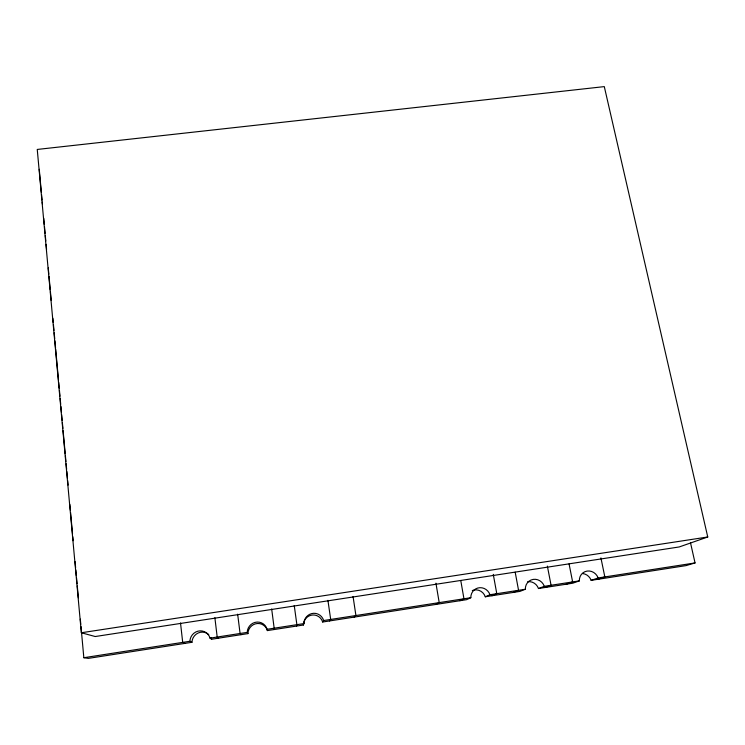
<?xml version="1.0" encoding="UTF-8"?>
<svg xmlns="http://www.w3.org/2000/svg" width="745" height="745" viewBox="0 0 745 745"><rect width="100%" height="100%" fill="white"/><g stroke="black" fill="none" stroke-linecap="round" stroke-linejoin="round"><path stroke-width="1.12" d="M296.482 626.079L296.882 624.683L294.238 605.499M80.991 626.517L83.831 657.714L189.9 641.268A10.57 10.16 -60.9 0 1 210.025 638.148L211.599 639.247L247.927 633.613A10.207 9.899 -69 0 1 267.399 630.587L303.383 625.008L303.941 623.584A10.337 10.076 -81.6 0 1 323.665 620.529L470.812 597.714A10.197 9.778 64.6 0 1 489.959 594.743L525.346 589.248A10.179 9.648 60.4 0 1 533.234 579.386A10.179 9.648 60.4 0 1 544.316 586.315L579.359 580.876A10.16 9.527 57.6 0 1 587.069 571.08A10.16 9.527 57.6 0 1 598.142 577.962L695.048 562.931L690.531 542.909M303.383 625.008A10.104 9.853 -81.4 0 1 322.66 622.01L323.665 620.529M329.532 620.948L330.687 619.44L327.921 600.34M354.201 617.121L355.914 615.528L353.055 596.484M435.639 604.484L439.205 602.612L435.927 583.167M459.851 600.721L463.949 598.775L460.773 580.532M470.812 597.714L466.556 599.678L322.66 622.01M472.302 590.571A9.964 9.564 65.3 0 1 485.284 596.773L489.959 594.743M491.961 595.739L496.785 593.681L493.274 574.376M513.268 592.433L518.557 590.301L515.186 572.179M525.346 589.248L519.908 591.4L485.284 596.773M527.646 581.743A9.946 9.443 60.9 0 1 538.467 588.522L544.316 586.315M545.079 587.498L551.067 585.263L547.361 566.088M566.181 584.22L572.635 581.919L569.068 563.918M579.359 580.876L572.756 583.205L538.467 588.522M707.75 536.987L679.216 546.951L95.22 636.528L81.335 632.756L37.25 149.447L604.297 86.616L707.75 536.987L81.335 632.756M582.543 573.538A9.936 9.331 58 0 1 591.139 580.346L598.142 577.962M597.686 579.331L604.838 576.928L600.917 557.875M695.048 562.931L685.996 565.623L591.139 580.346M210.025 638.148L247.21 632.384A10.439 10.132 -68.8 0 1 267.129 629.292L303.941 623.584M208.758 634.6A10.328 9.927 -61.3 0 0 191.94 642.302L88.32 658.384L83.831 657.714M184.9 643.391L182.702 642.386L180.513 622.941M189.9 641.268L191.94 642.302M218.602 638.158L217.195 637.04L214.867 617.67M240.961 634.693L240.076 633.492L237.655 614.178M247.21 632.384L247.927 633.613M267.129 629.292L267.399 630.587M271.674 608.963L274.337 629.516M39.252 169.301L41.357 192.294M41.562 194.594L42.065 200.051M42.251 202.063L42.428 204.074M43.722 218.238L44.3 224.496M44.495 226.703L45.1 233.325M45.305 235.532L45.808 241.054M46.106 244.36L46.581 249.501M48.257 267.902L48.825 274.141M49.03 276.367L50.25 289.758M50.455 291.993L51.237 300.533M52.858 318.311L53.249 322.566M53.444 324.699L53.966 330.482M54.18 332.801L54.711 338.584M54.916 340.893L55.549 347.84M55.661 348.986L58.492 380.062M58.706 382.362L59.228 388.117M59.442 390.417L59.963 396.172M60.177 398.473L60.699 404.228M60.913 406.528L61.435 412.283M61.639 414.583L62.17 420.338M62.375 422.638L62.906 428.394M63.111 430.694L65.215 453.714M65.42 455.94L65.923 461.518M66.128 463.744L66.64 469.322M66.845 471.548L67.45 478.243M67.665 480.525L68.084 485.097M69.844 504.421L70.375 510.204M70.579 512.486L72.516 533.718M72.796 536.726L73.159 540.749M75.059 561.562L75.618 567.662M75.822 569.953L76.344 575.68M76.558 577.971L77.08 583.698M77.284 585.989L78.365 597.779M80.311 619.114L80.786 624.319M211.049 637.757A10.328 9.927 -61.3 0 1 211.599 639.247"/></g></svg>
